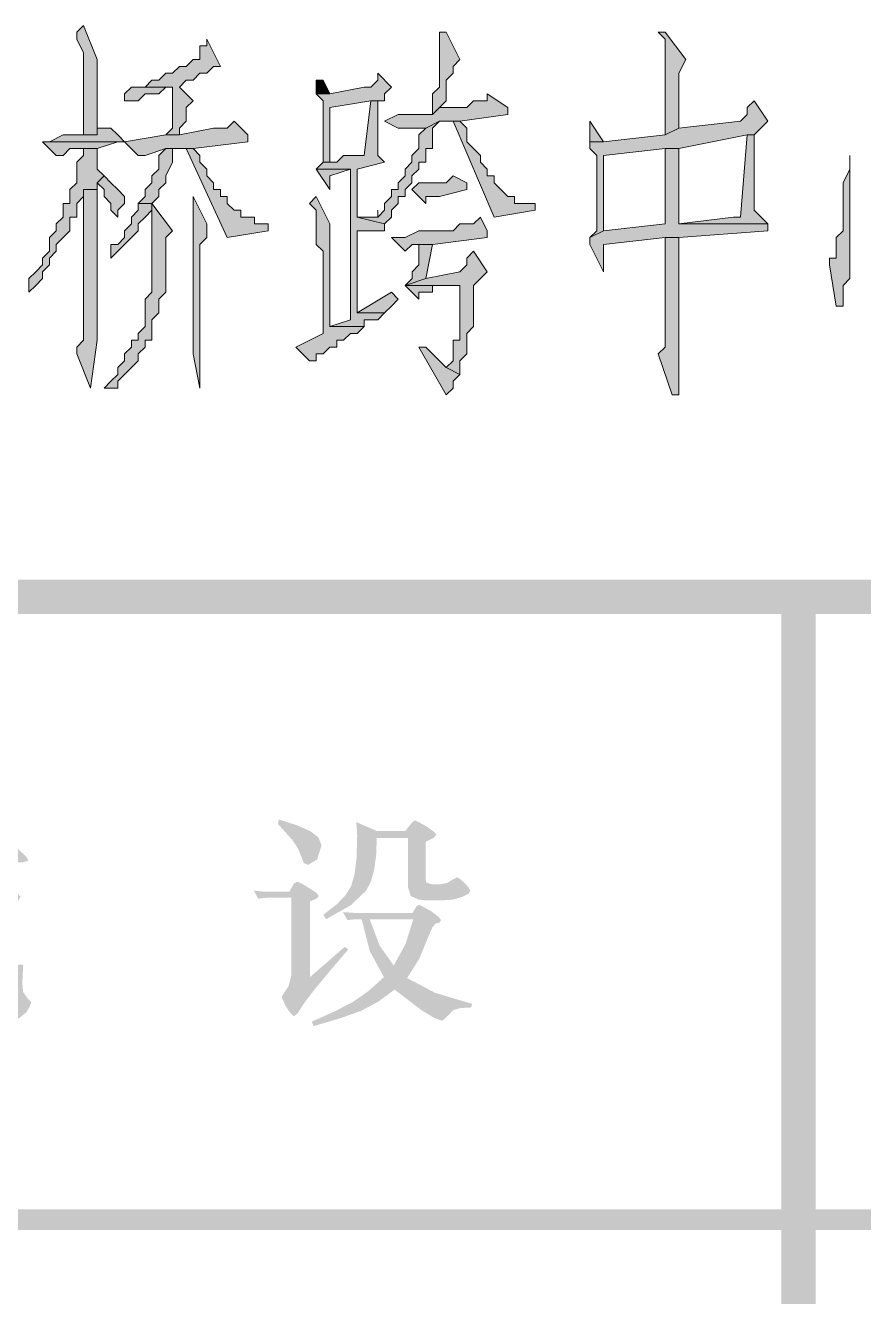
# Model space of a CAD drawing. Header units: millimetres. Extents: x 6 to 291, y 4 to 206.
# Drawn here: x 266.68 to 271.86, y 12.12 to 19.98 of the extents above; entities that cross this region are included whole.
import ezdxf

# ---------------------------------------------------------------- set-up
doc = ezdxf.new("R2010")
doc.units = ezdxf.units.MM
doc.layers.add('C00-00-00', color=7, linetype='Continuous')

msp = doc.modelspace()

# ---------------------------------------------------------------- hatches: boundary and pattern name
at = {"layer": 'C00-00-00'}
h = msp.add_hatch(color=256, dxfattribs=at)
h.dxf.hatch_style = 2
h.paths.add_polyline_path([(267.038674, 19.981338), (266.996341, 19.939005), (266.996341, 19.896672), (267.038674, 19.812005), (267.038674, 19.304005), (267.123341, 19.304005), (267.123341, 19.473338), (267.123341, 19.727338), (267.123341, 19.769672)])
h = msp.add_hatch(color=256, dxfattribs=at)
h.dxf.hatch_style = 2
h.paths.add_polyline_path([(267.80066, 19.89667), (267.80066, 19.854336), (267.758326, 19.854336), (267.758326, 19.812003), (267.758326, 19.76967), (267.715993, 19.76967), (267.67366, 19.727336), (267.631326, 19.727336), (267.588993, 19.685003), (267.54666, 19.685003), (267.504326, 19.64267), (267.461993, 19.64267), (267.41966, 19.600336), (267.377326, 19.600336), (267.588993, 19.600336), (267.588993, 19.51567), (267.588993, 19.473336), (267.588993, 19.38867), (267.588993, 19.346336), (267.54666, 19.304003), (267.631326, 19.304003), (267.631326, 19.346336), (267.67366, 19.38867), (267.67366, 19.431003), (267.67366, 19.473336), (267.715993, 19.51567), (267.631326, 19.600336), (267.67366, 19.64267), (267.715993, 19.64267), (267.758326, 19.685003), (267.80066, 19.685003), (267.842993, 19.727336), (267.885326, 19.727336)])
h = msp.add_hatch(color=256, dxfattribs=at)
h.dxf.hatch_style = 2
h.paths.add_polyline_path([(269.239994, 19.938996), (269.239994, 19.769663), (269.239994, 19.684996), (269.239994, 19.600329), (269.19766, 19.557996), (269.19766, 19.515663), (269.19766, 19.473329), (269.19766, 19.430996), (269.239994, 19.473329), (269.282327, 19.515663), (269.282327, 19.557996), (269.282327, 19.642663), (269.32466, 19.684996), (269.32466, 19.727329), (269.366994, 19.769663), (269.282327, 19.938996)])
h = msp.add_hatch(color=256, dxfattribs=at)
h.dxf.hatch_style = 2
h.paths.add_polyline_path([(270.637001, 19.938996), (270.594668, 19.938996), (270.637001, 19.896663), (270.637001, 19.854329), (270.637001, 19.811996), (270.637001, 19.303996), (270.721668, 19.346329), (270.721668, 19.473329), (270.721668, 19.515663), (270.721668, 19.642663), (270.721668, 19.684996), (270.764001, 19.769663)])
h = msp.add_hatch(color=256, dxfattribs=at)
h.dxf.hatch_style = 2
h.paths.add_polyline_path([(268.858993, 19.685006), (268.858993, 19.642673), (268.81666, 19.60034), (268.774326, 19.60034), (268.56266, 19.558006), (268.477993, 19.558006), (268.520326, 19.515673), (268.520326, 19.134673), (268.56266, 19.134673), (268.56266, 19.47334), (268.81666, 19.515673), (268.901326, 19.515673), (268.901326, 19.558006), (268.94366, 19.60034)])
h = msp.add_hatch(color=256, dxfattribs=at)
h.dxf.hatch_style = 2
h.paths.add_polyline_path([(267.377333, 19.600338), (267.334999, 19.600338), (267.292666, 19.558004), (267.292666, 19.515671), (267.334999, 19.515671), (267.377333, 19.515671), (267.419666, 19.558004), (267.461999, 19.558004), (267.504333, 19.558004), (267.546666, 19.600338), (267.588999, 19.600338)])
h = msp.add_hatch(color=256, dxfattribs=at)
h.dxf.hatch_style = 2
h.paths.add_polyline_path([(268.520335, 19.642664), (268.477992, 19.642664), (268.477992, 19.600338), (268.477992, 19.557995), (268.562661, 19.557995)])
h = msp.add_hatch(color=256, dxfattribs=at)
h.dxf.hatch_style = 2
h.paths.add_polyline_path([(268.901335, 19.515669), (268.816669, 19.515669), (268.774335, 19.177002), (268.732002, 19.177002), (268.647335, 19.177002), (268.605002, 19.134669), (268.520335, 19.134669), (268.478002, 19.092336), (268.689669, 19.092336), (268.689669, 18.161002), (268.562669, 18.118669), (268.774335, 18.118669), (268.774335, 18.161002), (268.859002, 18.161002), (268.901335, 18.203336), (268.732002, 18.203336), (268.732002, 18.711336), (268.901335, 18.711336), (268.901335, 18.753669), (268.732002, 18.796002), (268.732002, 19.092336), (268.901335, 19.134669), (268.859002, 19.177002), (268.859002, 19.261669), (268.859002, 19.346336), (268.859002, 19.515669)])
h = msp.add_hatch(color=256, dxfattribs=at)
h.dxf.hatch_style = 2
h.paths.add_polyline_path([(269.536326, 19.557995), (269.536326, 19.515662), (269.493992, 19.515662), (269.451659, 19.515662), (269.409326, 19.473329), (269.324659, 19.473329), (269.239992, 19.473329), (269.197659, 19.430995), (269.070659, 19.430995), (269.028326, 19.430995), (268.985992, 19.430995), (268.901326, 19.388662), (268.985992, 19.346329), (269.070659, 19.346329), (269.155326, 19.346329), (269.239992, 19.388662), (269.324659, 19.388662), (269.366992, 19.388662), (269.663326, 19.430995), (269.663326, 19.473329)])
h = msp.add_hatch(color=256, dxfattribs=at)
h.dxf.hatch_style = 2
h.paths.add_polyline_path([(271.187323, 19.515669), (271.14499, 19.473336), (271.14499, 19.431002), (271.102656, 19.388669), (270.721656, 19.346336), (270.63699, 19.304002), (270.25599, 19.261669), (270.171323, 19.261669), (270.171323, 19.219336), (270.213656, 19.177002), (270.213656, 18.711336), (270.171323, 18.669002), (270.25599, 18.711336), (270.25599, 18.753669), (270.25599, 19.177002), (270.63699, 19.219336), (270.721656, 19.219336), (271.14499, 19.304002), (271.187323, 19.304002), (271.229656, 19.346336), (271.27199, 19.388669)])
h = msp.add_hatch(color=256, dxfattribs=at)
h.dxf.hatch_style = 2
h.paths.add_polyline_path([(267.207996, 19.346332), (267.165662, 19.346332), (267.123329, 19.346332), (267.123329, 19.303999), (267.038662, 19.303999), (266.996329, 19.303999), (266.911662, 19.303999), (266.826996, 19.261665), (266.784662, 19.261665), (267.250329, 19.261665), (267.292662, 19.261665), (267.250329, 19.303999)])
h = msp.add_hatch(color=256, dxfattribs=at)
h.dxf.hatch_style = 2
h.paths.add_polyline_path([(267.969997, 19.388674), (267.927663, 19.346341), (267.88533, 19.346341), (267.842997, 19.346341), (267.63133, 19.304008), (267.546663, 19.304008), (267.292663, 19.261674), (267.37733, 19.177008), (267.419663, 19.177008), (267.546663, 19.219341), (267.63133, 19.219341), (267.715997, 19.219341), (268.054663, 19.261674), (268.054663, 19.304008)])
h = msp.add_hatch(color=256, dxfattribs=at)
h.dxf.hatch_style = 2
h.paths.add_polyline_path([(269.239994, 19.388674), (269.155327, 19.346341), (269.112994, 19.304008), (269.112994, 19.261674), (269.112994, 19.219341), (269.07066, 19.177008), (269.07066, 19.134674), (269.028327, 19.092341), (269.028327, 19.050008), (268.985994, 19.007674), (268.985994, 18.965341), (268.94366, 18.965341), (268.94366, 18.923008), (268.901327, 18.880674), (268.901327, 18.838341), (268.858994, 18.796008), (268.81666, 18.796008), (268.731994, 18.796008), (268.901327, 18.753674), (268.94366, 18.796008), (268.94366, 18.838341), (268.985994, 18.880674), (268.985994, 18.923008), (269.028327, 18.923008), (269.028327, 18.965341), (269.07066, 19.007674), (269.07066, 19.050008), (269.112994, 19.092341), (269.112994, 19.134674), (269.155327, 19.134674), (269.155327, 19.177008), (269.155327, 19.219341), (269.19766, 19.219341), (269.19766, 19.304008), (269.19766, 19.346341)])
h = msp.add_hatch(color=256, dxfattribs=at)
h.dxf.hatch_style = 2
h.paths.add_polyline_path([(269.367004, 19.388674), (269.324671, 19.388674), (269.578671, 18.796008), (269.832671, 18.838341), (269.832671, 18.880674), (269.790338, 18.880674), (269.748004, 18.880674), (269.705671, 18.880674), (269.705671, 18.923008), (269.663338, 18.923008), (269.621004, 18.965341), (269.578671, 19.007674), (269.578671, 19.050008), (269.536338, 19.050008), (269.536338, 19.092341), (269.494004, 19.134674), (269.494004, 19.177008), (269.451671, 19.219341), (269.409338, 19.261674), (269.409338, 19.346341)])
h = msp.add_hatch(color=256, dxfattribs=at)
h.dxf.hatch_style = 2
h.paths.add_polyline_path([(270.171332, 19.388674), (270.171332, 19.304008), (270.171332, 19.261674), (270.255999, 19.261674)])
h = msp.add_hatch(color=256, dxfattribs=at)
h.dxf.hatch_style = 2
h.paths.add_polyline_path([(271.187323, 19.304006), (271.14499, 19.304006), (271.102656, 18.796006), (271.060323, 18.796006), (270.721656, 18.753672), (271.27199, 18.753672), (271.187323, 18.838339), (271.187323, 18.880672), (271.187323, 18.965339)])
h = msp.add_hatch(color=256, dxfattribs=at)
h.dxf.hatch_style = 2
h.paths.add_polyline_path([(267.123327, 19.219337), (267.03866, 19.219337), (267.03866, 19.177004), (266.996327, 19.13467), (266.996327, 19.050004), (266.996327, 19.00767), (266.953994, 18.965337), (266.953994, 18.923004), (266.953994, 18.88067), (266.91166, 18.88067), (266.91166, 18.838337), (266.91166, 18.796004), (266.869327, 18.75367), (266.869327, 18.711337), (266.826994, 18.669004), (266.826994, 18.62667), (266.826994, 18.584337), (266.78466, 18.542004), (266.78466, 18.49967), (266.742327, 18.457337), (266.699994, 18.415004), (266.699994, 18.330337), (266.742327, 18.37267), (266.78466, 18.415004), (266.78466, 18.457337), (266.826994, 18.49967), (266.826994, 18.542004), (266.869327, 18.584337), (266.869327, 18.62667), (266.91166, 18.669004), (266.953994, 18.711337), (266.953994, 18.75367), (266.953994, 18.796004), (266.996327, 18.796004), (266.996327, 18.838337), (266.996327, 18.88067), (267.03866, 18.923004), (267.03866, 18.965337), (267.123327, 18.965337), (267.123327, 19.00767), (267.16566, 19.050004), (267.123327, 19.092337)])
h = msp.add_hatch(color=256, dxfattribs=at)
h.dxf.hatch_style = 2
h.paths.add_polyline_path([(266.784669, 19.261663), (266.869335, 19.176997), (266.911669, 19.176997), (266.954002, 19.21933), (267.038669, 19.21933), (267.123335, 19.21933), (267.250335, 19.261663)])
h = msp.add_hatch(color=256, dxfattribs=at)
h.dxf.hatch_style = 2
h.paths.add_polyline_path([(267.631339, 19.219337), (267.546672, 19.219337), (267.504339, 19.177004), (267.504339, 19.13467), (267.504339, 19.092337), (267.462005, 19.050004), (267.462005, 19.00767), (267.419672, 18.965337), (267.419672, 18.923004), (267.377339, 18.88067), (267.462005, 18.88067), (267.462005, 18.838337), (267.462005, 18.796004), (267.462005, 18.415004), (267.462005, 18.37267), (267.462005, 18.330337), (267.419672, 18.288004), (267.419672, 18.24567), (267.419672, 18.203337), (267.419672, 18.161004), (267.419672, 18.11867), (267.377339, 18.076337), (267.377339, 18.034004), (267.335005, 18.034004), (267.335005, 17.99167), (267.292672, 17.949337), (267.292672, 17.907004), (267.250339, 17.86467), (267.250339, 17.822337), (267.208005, 17.780004), (267.165672, 17.73767), (267.208005, 17.73767), (267.250339, 17.73767), (267.250339, 17.780004), (267.292672, 17.822337), (267.335005, 17.86467), (267.377339, 17.907004), (267.377339, 17.949337), (267.419672, 17.99167), (267.419672, 18.034004), (267.462005, 18.034004), (267.462005, 18.076337), (267.462005, 18.11867), (267.462005, 18.161004), (267.504339, 18.203337), (267.504339, 18.24567), (267.504339, 18.288004), (267.546672, 18.330337), (267.546672, 18.49967), (267.546672, 18.542004), (267.546672, 18.669004), (267.589005, 18.711337), (267.462005, 18.88067), (267.504339, 18.923004), (267.504339, 18.965337), (267.546672, 19.00767), (267.546672, 19.050004), (267.589005, 19.13467), (267.589005, 19.177004), (267.589005, 19.219337)])
h = msp.add_hatch(color=256, dxfattribs=at)
h.dxf.hatch_style = 2
h.paths.add_polyline_path([(267.716007, 19.219337), (267.673674, 19.219337), (267.927674, 18.669004), (268.181674, 18.711337), (268.181674, 18.75367), (268.13934, 18.75367), (268.097007, 18.75367), (268.097007, 18.796004), (268.054674, 18.796004), (268.01234, 18.796004), (268.01234, 18.838337), (267.970007, 18.838337), (267.927674, 18.88067), (267.927674, 18.923004), (267.88534, 18.923004), (267.88534, 18.965337), (267.843007, 18.965337), (267.843007, 19.00767), (267.800674, 19.050004), (267.800674, 19.092337), (267.75834, 19.13467), (267.75834, 19.177004)])
h = msp.add_hatch(color=256, dxfattribs=at)
h.dxf.hatch_style = 2
h.paths.add_polyline_path([(270.72167, 19.219337), (270.637003, 19.219337), (270.637003, 19.177004), (270.637003, 18.75367), (270.256003, 18.711337), (270.171337, 18.669004), (270.171337, 18.62667), (270.256003, 18.457337), (270.256003, 18.49967), (270.256003, 18.62667), (270.637003, 18.669004), (270.72167, 18.669004), (271.272003, 18.711337), (271.272003, 18.75367), (270.72167, 18.75367), (270.72167, 18.88067), (270.72167, 18.965337)])
h = msp.add_hatch(color=256, dxfattribs=at)
h.dxf.hatch_style = 2
h.paths.add_polyline_path([(271.779987, 19.176995), (271.779987, 19.134661), (271.779987, 19.092328), (271.737654, 19.007661), (271.737654, 18.838328), (271.737654, 18.795995), (271.737654, 18.711328), (271.69532, 18.668995), (271.69532, 18.626661), (271.69532, 18.584328), (271.69532, 18.541995), (271.652987, 18.541995), (271.652987, 18.499661), (271.69532, 18.245661), (271.737654, 18.245661), (271.737654, 18.330328), (271.737654, 18.372661), (271.779987, 18.414995), (271.779987, 18.457328), (271.779987, 18.499661), (271.779987, 18.541995), (271.779987, 18.584328), (271.779987, 18.626661)])
h = msp.add_hatch(color=256, dxfattribs=at)
h.dxf.hatch_style = 2
h.paths.add_polyline_path([(267.165669, 19.05), (267.123336, 19.007666), (267.165669, 18.965333), (267.165669, 18.923), (267.208003, 18.880666), (267.208003, 18.838333), (267.250336, 18.796), (267.250336, 18.838333), (267.292669, 18.880666), (267.292669, 18.923), (267.250336, 18.965333), (267.208003, 19.007666)])
h = msp.add_hatch(color=256, dxfattribs=at)
h.dxf.hatch_style = 2
h.paths.add_polyline_path([(268.477992, 19.092342), (268.562659, 18.965342), (268.562659, 19.050009), (268.689659, 19.092342)])
h = msp.add_hatch(color=256, dxfattribs=at)
h.dxf.hatch_style = 2
h.paths.add_polyline_path([(269.324662, 19.05), (269.282329, 19.007666), (269.239996, 19.007666), (269.112996, 19.007666), (269.070662, 18.965333), (269.155329, 18.880666), (269.155329, 18.923), (269.197662, 18.923), (269.239996, 18.923), (269.409329, 18.965333), (269.409329, 19.007666)])
h = msp.add_hatch(color=256, dxfattribs=at)
h.dxf.hatch_style = 2
h.paths.add_polyline_path([(267.123327, 18.965331), (267.03866, 18.965331), (267.03866, 18.880665), (267.03866, 18.033998), (266.996327, 17.991665), (266.996327, 17.949331), (267.080994, 17.737665), (267.123327, 18.033998)])
h = msp.add_hatch(color=256, dxfattribs=at)
h.dxf.hatch_style = 2
h.paths.add_polyline_path([(267.377333, 18.880663), (267.377333, 18.838329), (267.334999, 18.795996), (267.334999, 18.753663), (267.292666, 18.711329), (267.292666, 18.668996), (267.250333, 18.626663), (267.207999, 18.626663), (267.207999, 18.584329), (267.207999, 18.541996), (267.250333, 18.584329), (267.292666, 18.626663), (267.334999, 18.668996), (267.377333, 18.711329), (267.377333, 18.753663), (267.419666, 18.795996), (267.461999, 18.838329), (267.461999, 18.880663)])
h = msp.add_hatch(color=256, dxfattribs=at)
h.dxf.hatch_style = 2
h.paths.add_polyline_path([(267.716007, 18.923005), (267.716007, 18.880672), (267.716007, 18.796005), (267.716007, 17.991672), (267.716007, 17.949338), (267.75834, 17.737672), (267.75834, 17.991672), (267.75834, 18.626672), (267.800674, 18.669005), (267.800674, 18.753672)])
h = msp.add_hatch(color=256, dxfattribs=at)
h.dxf.hatch_style = 2
h.paths.add_polyline_path([(268.477992, 18.923005), (268.435659, 18.880672), (268.477992, 18.838338), (268.477992, 18.796005), (268.477992, 18.626672), (268.520326, 18.584338), (268.520326, 18.076338), (268.350992, 17.991672), (268.435659, 17.907005), (268.477992, 17.907005), (268.477992, 17.949338), (268.520326, 17.949338), (268.562659, 17.991672), (268.604992, 17.991672), (268.604992, 18.034005), (268.647326, 18.034005), (268.689659, 18.076338), (268.731992, 18.076338), (268.774326, 18.118672), (268.562659, 18.118672), (268.562659, 18.161005), (268.562659, 18.753672)])
h = msp.add_hatch(color=256, dxfattribs=at)
h.dxf.hatch_style = 2
h.paths.add_polyline_path([(268.858993, 18.838336), (268.858993, 18.79601)])
h = msp.add_hatch(color=256, dxfattribs=at)
h.dxf.hatch_style = 2
h.paths.add_polyline_path([(269.493999, 18.79601), (269.451666, 18.753677), (269.409333, 18.753677), (269.366999, 18.753677), (269.324666, 18.711343), (269.239999, 18.711343), (269.197666, 18.711343), (269.112999, 18.711343), (269.028333, 18.66901), (268.985999, 18.66901), (268.943666, 18.66901), (269.028333, 18.584343), (269.070666, 18.626677), (269.112999, 18.626677), (269.197666, 18.626677), (269.536333, 18.66901), (269.536333, 18.711343)])
h = msp.add_hatch(color=256, dxfattribs=at)
h.dxf.hatch_style = 2
h.paths.add_polyline_path([(270.72167, 18.668999), (270.637003, 18.668999), (270.637003, 18.584333), (270.637003, 18.033999), (270.637003, 17.991666), (270.59467, 17.949333), (270.679337, 17.695333), (270.72167, 17.695333), (270.72167, 18.033999), (270.72167, 18.160999), (270.72167, 18.245666)])
h = msp.add_hatch(color=256, dxfattribs=at)
h.dxf.hatch_style = 2
h.paths.add_polyline_path([(269.197667, 18.626673), (269.113001, 18.626673), (269.113001, 18.58434), (269.113001, 18.542006), (269.113001, 18.499673), (269.070667, 18.45734), (269.070667, 18.415006), (269.028334, 18.372673), (269.155334, 18.415006)])
h = msp.add_hatch(color=256, dxfattribs=at)
h.dxf.hatch_style = 2
h.paths.add_polyline_path([(269.451673, 18.584331), (269.40934, 18.541997), (269.40934, 18.499664), (269.367006, 18.457331), (269.15534, 18.414997), (269.02834, 18.372664), (269.367006, 18.372664), (269.367006, 18.203331), (269.367006, 18.160997), (269.367006, 18.033997), (269.324673, 18.033997), (269.324673, 17.991664), (269.324673, 17.949331), (269.324673, 17.906997), (269.28234, 17.864664), (269.367006, 17.822331), (269.367006, 17.864664), (269.367006, 17.906997), (269.40934, 17.949331), (269.40934, 17.991664), (269.40934, 18.033997), (269.40934, 18.076331), (269.451673, 18.118664), (269.451673, 18.287997), (269.451673, 18.330331), (269.451673, 18.372664), (269.494006, 18.414997), (269.53634, 18.457331)])
h = msp.add_hatch(color=256, dxfattribs=at)
h.dxf.hatch_style = 2
h.paths.add_polyline_path([(268.943661, 18.330341), (268.731998, 18.20333), (268.901335, 18.20333), (268.943661, 18.245672), (268.986004, 18.287999)])
h = msp.add_hatch(color=256, dxfattribs=at)
h.dxf.hatch_style = 2
h.paths.add_polyline_path([(269.02833, 18.372667), (269.112997, 18.288001), (269.112997, 18.330334), (269.15533, 18.330334), (269.197663, 18.330334), (269.197663, 18.372667), (269.28233, 18.372667), (269.324663, 18.372667), (269.366997, 18.372667)])
h = msp.add_hatch(color=256, dxfattribs=at)
h.dxf.hatch_style = 2
h.paths.add_polyline_path([(269.155341, 17.991666), (269.113008, 17.991666), (269.282341, 17.695333), (269.324674, 17.737666), (269.324674, 17.78), (269.367008, 17.822333), (269.282341, 17.864666)])
h = msp.add_hatch(color=256, dxfattribs=at)
h.dxf.hatch_style = 2
h.paths.add_polyline_path([(286.342664, 16.340669), (286.342664, 16.552333), (101.388337, 16.340669)])
h = msp.add_hatch(color=256, dxfattribs=at)
h.dxf.hatch_style = 2
h.paths.add_polyline_path([(286.342664, 16.552333), (101.388337, 16.340669), (101.388337, 16.552333)])
h = msp.add_hatch(color=256, dxfattribs=at)
h.dxf.hatch_style = 2
h.paths.add_polyline_path([(271.56834, 16.467664), (271.35666, 16.467664), (271.56834, 8.762999)])
h = msp.add_hatch(color=256, dxfattribs=at)
h.dxf.hatch_style = 2
h.paths.add_polyline_path([(271.35666, 16.467664), (271.56834, 8.762999), (271.35666, 8.762999)])
h = msp.add_hatch(color=256, dxfattribs=at)
h.dxf.hatch_style = 2
h.paths.add_polyline_path([(271.56834, 16.467664), (271.35666, 16.467664), (271.56834, 8.762999)])
h = msp.add_hatch(color=256, dxfattribs=at)
h.dxf.hatch_style = 2
h.paths.add_polyline_path([(271.35666, 16.467664), (271.56834, 8.762999), (271.35666, 8.762999)])
h = msp.add_hatch(color=256, dxfattribs=at)
h.paths.add_polyline_path([(266.180035, 14.849262), (266.483203, 14.849262), (266.538325, 14.931944), (266.554861, 14.942969), (266.581044, 14.92781), (266.632031, 14.887847), (266.681641, 14.841683), (266.698177, 14.816189), (266.665104, 14.805165), (266.157986, 14.805165), (266.062901, 14.659782), (265.943012, 14.518533), (265.920963, 14.540581), (266.040853, 14.785183), (266.135937, 15.091797), (266.224132, 15.047699), (266.262028, 15.027029), (266.279253, 15.014627), (266.290278, 14.99809), (266.268229, 14.987066), (266.235156, 14.953993), (266.211729, 14.911963)])
h.paths.add_polyline_path([(265.601259, 15.07526), (265.674467, 15.025823), (265.728038, 14.97742), (265.760939, 14.931083), (265.772135, 14.887847), (265.744575, 14.827213), (265.700477, 14.79414), (265.667404, 14.799653), (265.65638, 14.849262), (265.634331, 14.953993), (265.584722, 15.058724)])
h.paths.add_polyline_path([(266.047743, 14.413802), (266.047743, 14.463411), (266.044987, 14.551606), (266.042231, 14.623264), (266.124913, 14.595703), (266.162809, 14.580545), (266.180035, 14.573654), (266.191059, 14.56263), (266.180035, 14.550228), (266.152474, 14.529557), (266.152474, 14.457899), (266.257205, 14.507508), (266.257205, 14.579166), (266.254449, 14.68183), (266.251693, 14.755555), (266.350911, 14.722482), (266.378472, 14.707324), (266.389496, 14.700434), (266.356423, 14.672873), (266.356423, 14.551606), (266.477691, 14.606727), (266.499739, 14.650824), (266.521788, 14.667361), (266.539014, 14.660471), (266.57691, 14.645312), (266.632031, 14.612239), (266.648568, 14.590191), (266.636165, 14.56952), (266.598958, 14.540581), (266.587934, 14.342144), (266.580355, 14.244303), (266.57691, 14.187804), (266.554861, 14.138194), (266.499739, 14.099609), (266.455642, 14.077561), (266.439795, 14.083073), (266.428081, 14.105121), (266.400521, 14.149219), (266.356423, 14.182291), (266.356423, 14.171267), (266.356423, 14.105121), (266.361936, 14.061024), (266.356423, 14.05), (266.328863, 14.033463), (266.284766, 14.011415), (266.257205, 14.005903), (266.251693, 14.022439), (266.251693, 14.094097), (266.257205, 14.176779), (266.257205, 14.452387), (266.152474, 14.40829), (266.152474, 13.994878), (266.157297, 13.956293), (266.174522, 13.934245), (266.224132, 13.926665), (266.339887, 13.92322), (266.425584, 13.925201), (266.49216, 13.9308), (266.5391, 13.939498), (266.565885, 13.950781), (266.582422, 13.97593), (266.598958, 14.019683), (266.615495, 14.084106), (266.632031, 14.171267), (266.665104, 14.171267), (266.659592, 14.055512), (266.665104, 14.00039), (266.692665, 13.961805), (266.714713, 13.939757), (266.707134, 13.917708), (266.687153, 13.879123), (266.640988, 13.841227), (266.565885, 13.824002), (266.361936, 13.812977), (266.174522, 13.824002), (266.105621, 13.837093), (266.069792, 13.862587), (266.052566, 13.901172), (266.047743, 13.956293), (266.047743, 14.35868), (266.01467, 14.347656), (265.974018, 14.326296), (265.954036, 14.309071), (265.915451, 14.347656), (265.904427, 14.083073), (265.896159, 13.984543), (265.887891, 13.92322), (265.86033, 13.868099), (265.794184, 13.824002), (265.756288, 13.80402), (265.739062, 13.796441), (265.717014, 13.824002), (265.700477, 13.862587), (265.683941, 13.884635), (265.655691, 13.903928), (265.606771, 13.92322), (265.606771, 13.945269), (265.717014, 13.934245), (265.766623, 13.967318), (265.773944, 13.9904), (265.779715, 14.027951), (265.784452, 14.082039), (265.788672, 14.154731), (265.799696, 14.490972), (265.689453, 14.490972), (265.672228, 14.29598), (265.650868, 14.154731), (265.608838, 14.045866), (265.546137, 13.945269), (265.391797, 13.790929), (265.37526, 13.807465), (265.471723, 13.943202), (265.535113, 14.099609), (265.55363, 14.193574), (265.567497, 14.30976), (265.576195, 14.44765), (265.57921, 14.606727), (265.57921, 14.744531), (265.474479, 14.744531), (265.413845, 14.733507), (265.386285, 14.79414), (265.457943, 14.788628), (265.827257, 14.788628), (265.882378, 14.854774), (265.898915, 14.871311), (265.918896, 14.856152), (265.959548, 14.816189), (265.999512, 14.775537), (266.01467, 14.755555), (265.987109, 14.744531), (265.694965, 14.744531), (265.692209, 14.61913), (265.689453, 14.535069), (265.805208, 14.535069), (265.827257, 14.568142), (265.843793, 14.579166), (265.876866, 14.56263), (265.931988, 14.524045), (265.951969, 14.504063), (265.947835, 14.479259), (265.915451, 14.457899), (265.915451, 14.35868), (265.9375, 14.370394), (265.976085, 14.386241)])
h.paths.add_polyline_path([(266.356423, 14.496484), (266.356423, 14.209852), (266.422569, 14.198828), (266.455642, 14.220877), (266.46391, 14.267041), (266.472179, 14.35868), (266.483203, 14.557118)])
h = msp.add_hatch(color=256, dxfattribs=at)
h.paths.add_polyline_path([(268.24653, 15.069748), (268.357462, 15.033919), (268.439455, 14.99809), (268.491821, 14.958127), (268.511113, 14.909896), (268.483552, 14.821701), (268.428431, 14.788628), (268.40087, 14.799653), (268.384334, 14.84375), (268.367797, 14.884402), (268.334724, 14.937456), (268.241018, 15.042187)])
h.paths.add_polyline_path([(268.852867, 14.99809), (269.029255, 14.99809), (269.073353, 15.053212), (269.089889, 15.064236), (269.111249, 15.053212), (269.161547, 15.025651), (269.206333, 14.992578), (269.222181, 14.976041), (269.205644, 14.95606), (269.156035, 14.931944), (269.156035, 14.694922), (269.157413, 14.679763), (269.192553, 14.66805), (269.238717, 14.667361), (269.286949, 14.675629), (269.326912, 14.700434), (269.34896, 14.711458), (269.364808, 14.70319), (269.393057, 14.678385), (269.420618, 14.649446), (269.431643, 14.628776), (269.41924, 14.609483), (269.382033, 14.590191), (269.322778, 14.572965), (269.238717, 14.568142), (269.156724, 14.568831), (269.111938, 14.573654), (269.062328, 14.595703), (269.045792, 14.650824), (269.045792, 14.953993), (268.852867, 14.953993), (268.848732, 14.846592), (268.83633, 14.756244), (268.815659, 14.683467), (268.786721, 14.628776), (268.691636, 14.538514), (268.538674, 14.452387), (268.522137, 14.479948), (268.605509, 14.544716), (268.659941, 14.601215), (268.693703, 14.656337), (268.715063, 14.727995), (268.727465, 14.828591), (268.731599, 14.970529), (268.726087, 15.053212)])
h.paths.add_polyline_path([(268.676478, 14.264974), (268.557622, 14.126223), (268.465638, 14.01486), (268.400525, 13.929335), (268.362285, 13.868099), (268.340236, 13.851562), (268.312676, 13.879123), (268.287871, 13.917708), (268.263066, 13.97283), (268.307852, 14.038976), (268.3237, 14.105121), (268.3237, 14.584679), (268.16936, 14.584679), (268.11975, 14.579166), (268.092189, 14.628776), (268.152823, 14.623264), (268.312676, 14.623264), (268.340236, 14.672873), (268.362285, 14.683897), (268.387779, 14.672873), (268.433943, 14.645312), (268.478729, 14.616374), (268.494577, 14.595703), (268.479418, 14.579166), (268.439455, 14.56263), (268.439455, 14.094097), (268.654429, 14.28151)])
h.paths.add_polyline_path([(268.96311, 14.016927), (268.862513, 13.942513), (268.753648, 13.884635), (268.622045, 13.837782), (268.461504, 13.790929), (268.450479, 13.818489), (268.589661, 13.88119), (268.704038, 13.939757), (268.802568, 14.008659), (268.896964, 14.094097), (268.809458, 14.254638), (268.75916, 14.452387), (268.726087, 14.452387), (268.670965, 14.446875), (268.643405, 14.496484), (268.720575, 14.490972), (269.073353, 14.490972), (269.100913, 14.535069), (269.11745, 14.540581), (269.138809, 14.529557), (269.189108, 14.501996), (269.233894, 14.468234), (269.249742, 14.446875), (269.241473, 14.431716), (269.216669, 14.424826), (269.197376, 14.404156), (269.178084, 14.35868), (269.115383, 14.207096), (269.04028, 14.088585), (269.214602, 13.996256), (269.442667, 13.928732), (269.437155, 13.906684), (269.369631, 13.90255), (269.326912, 13.890147), (269.27179, 13.835026), (269.255254, 13.824002), (269.210467, 13.840538), (269.128474, 13.890147)])
h.paths.add_polyline_path([(268.957597, 14.165755), (269.030633, 14.298736), (269.078865, 14.452387), (268.808769, 14.452387), (268.870781, 14.2884)])
h = msp.add_hatch(color=256, dxfattribs=at)
h.dxf.hatch_style = 2
h.paths.add_polyline_path([(139.784669, 12.657674), (139.784669, 12.530663), (286.342664, 12.657674)])
h = msp.add_hatch(color=256, dxfattribs=at)
h.dxf.hatch_style = 2
h.paths.add_polyline_path([(139.784669, 12.530663), (286.342664, 12.657674), (286.342664, 12.530663)])
h = msp.add_hatch(color=256, dxfattribs=at)
h.dxf.hatch_style = 2
h.paths.add_polyline_path([(139.784669, 12.657674), (139.784669, 12.530663), (286.342664, 12.657674)])
h = msp.add_hatch(color=256, dxfattribs=at)
h.dxf.hatch_style = 2
h.paths.add_polyline_path([(139.784669, 12.530663), (286.342664, 12.657674), (286.342664, 12.530663)])

# ---------------------------------------------------------------- linework, layer by layer
at = {"layer": 'C00-00-00', "lineweight": 13}
for points in [[(267.038674, 19.981338), (266.996341, 19.939005), (266.996341, 19.896672), (267.038674, 19.812005), (267.038674, 19.304005), (267.123341, 19.304005), (267.123341, 19.473338), (267.123341, 19.727338), (267.123341, 19.769672)], [(267.80066, 19.89667), (267.80066, 19.854336), (267.758326, 19.854336), (267.758326, 19.812003), (267.758326, 19.76967), (267.715993, 19.76967), (267.67366, 19.727336), (267.631326, 19.727336), (267.588993, 19.685003), (267.54666, 19.685003), (267.504326, 19.64267), (267.461993, 19.64267), (267.41966, 19.600336), (267.377326, 19.600336), (267.588993, 19.600336), (267.588993, 19.51567), (267.588993, 19.473336), (267.588993, 19.38867), (267.588993, 19.346336), (267.54666, 19.304003), (267.631326, 19.304003), (267.631326, 19.346336), (267.67366, 19.38867), (267.67366, 19.431003), (267.67366, 19.473336), (267.715993, 19.51567), (267.631326, 19.600336), (267.67366, 19.64267), (267.715993, 19.64267), (267.758326, 19.685003), (267.80066, 19.685003), (267.842993, 19.727336), (267.885326, 19.727336)], [(269.239994, 19.938996), (269.239994, 19.769663), (269.239994, 19.684996), (269.239994, 19.600329), (269.19766, 19.557996), (269.19766, 19.515663), (269.19766, 19.473329), (269.19766, 19.430996), (269.239994, 19.473329), (269.282327, 19.515663), (269.282327, 19.557996), (269.282327, 19.642663), (269.32466, 19.684996), (269.32466, 19.727329), (269.366994, 19.769663), (269.282327, 19.938996)], [(270.637001, 19.938996), (270.594668, 19.938996), (270.637001, 19.896663), (270.637001, 19.854329), (270.637001, 19.811996), (270.637001, 19.303996), (270.721668, 19.346329), (270.721668, 19.473329), (270.721668, 19.515663), (270.721668, 19.642663), (270.721668, 19.684996), (270.764001, 19.769663)], [(268.858993, 19.685006), (268.858993, 19.642673), (268.81666, 19.60034), (268.774326, 19.60034), (268.56266, 19.558006), (268.477993, 19.558006), (268.520326, 19.515673), (268.520326, 19.134673), (268.56266, 19.134673), (268.56266, 19.47334), (268.81666, 19.515673), (268.901326, 19.515673), (268.901326, 19.558006), (268.94366, 19.60034)], [(267.377333, 19.600338), (267.334999, 19.600338), (267.292666, 19.558004), (267.292666, 19.515671), (267.334999, 19.515671), (267.377333, 19.515671), (267.419666, 19.558004), (267.461999, 19.558004), (267.504333, 19.558004), (267.546666, 19.600338), (267.588999, 19.600338)], [(268.520335, 19.642664), (268.477992, 19.642664), (268.477992, 19.600338), (268.477992, 19.557995), (268.562661, 19.557995)], [(268.901335, 19.515669), (268.816669, 19.515669), (268.774335, 19.177002), (268.732002, 19.177002), (268.647335, 19.177002), (268.605002, 19.134669), (268.520335, 19.134669), (268.478002, 19.092336), (268.689669, 19.092336), (268.689669, 18.161002), (268.562669, 18.118669), (268.774335, 18.118669), (268.774335, 18.161002), (268.859002, 18.161002), (268.901335, 18.203336), (268.732002, 18.203336), (268.732002, 18.711336), (268.901335, 18.711336), (268.901335, 18.753669), (268.732002, 18.796002), (268.732002, 19.092336), (268.901335, 19.134669), (268.859002, 19.177002), (268.859002, 19.261669), (268.859002, 19.346336), (268.859002, 19.515669)], [(269.536326, 19.557995), (269.536326, 19.515662), (269.493992, 19.515662), (269.451659, 19.515662), (269.409326, 19.473329), (269.324659, 19.473329), (269.239992, 19.473329), (269.197659, 19.430995), (269.070659, 19.430995), (269.028326, 19.430995), (268.985992, 19.430995), (268.901326, 19.388662), (268.985992, 19.346329), (269.070659, 19.346329), (269.155326, 19.346329), (269.239992, 19.388662), (269.324659, 19.388662), (269.366992, 19.388662), (269.663326, 19.430995), (269.663326, 19.473329)], [(271.187323, 19.515669), (271.14499, 19.473336), (271.14499, 19.431002), (271.102656, 19.388669), (270.721656, 19.346336), (270.63699, 19.304002), (270.25599, 19.261669), (270.171323, 19.261669), (270.171323, 19.219336), (270.213656, 19.177002), (270.213656, 18.711336), (270.171323, 18.669002), (270.25599, 18.711336), (270.25599, 18.753669), (270.25599, 19.177002), (270.63699, 19.219336), (270.721656, 19.219336), (271.14499, 19.304002), (271.187323, 19.304002), (271.229656, 19.346336), (271.27199, 19.388669)], [(267.207996, 19.346332), (267.165662, 19.346332), (267.123329, 19.346332), (267.123329, 19.303999), (267.038662, 19.303999), (266.996329, 19.303999), (266.911662, 19.303999), (266.826996, 19.261665), (266.784662, 19.261665), (267.250329, 19.261665), (267.292662, 19.261665), (267.250329, 19.303999)], [(267.969997, 19.388674), (267.927663, 19.346341), (267.88533, 19.346341), (267.842997, 19.346341), (267.63133, 19.304008), (267.546663, 19.304008), (267.292663, 19.261674), (267.37733, 19.177008), (267.419663, 19.177008), (267.546663, 19.219341), (267.63133, 19.219341), (267.715997, 19.219341), (268.054663, 19.261674), (268.054663, 19.304008)], [(269.239994, 19.388674), (269.155327, 19.346341), (269.112994, 19.304008), (269.112994, 19.261674), (269.112994, 19.219341), (269.07066, 19.177008), (269.07066, 19.134674), (269.028327, 19.092341), (269.028327, 19.050008), (268.985994, 19.007674), (268.985994, 18.965341), (268.94366, 18.965341), (268.94366, 18.923008), (268.901327, 18.880674), (268.901327, 18.838341), (268.858994, 18.796008), (268.81666, 18.796008), (268.731994, 18.796008), (268.901327, 18.753674), (268.94366, 18.796008), (268.94366, 18.838341), (268.985994, 18.880674), (268.985994, 18.923008), (269.028327, 18.923008), (269.028327, 18.965341), (269.07066, 19.007674), (269.07066, 19.050008), (269.112994, 19.092341), (269.112994, 19.134674), (269.155327, 19.134674), (269.155327, 19.177008), (269.155327, 19.219341), (269.19766, 19.219341), (269.19766, 19.304008), (269.19766, 19.346341)], [(269.367004, 19.388674), (269.324671, 19.388674), (269.578671, 18.796008), (269.832671, 18.838341), (269.832671, 18.880674), (269.790338, 18.880674), (269.748004, 18.880674), (269.705671, 18.880674), (269.705671, 18.923008), (269.663338, 18.923008), (269.621004, 18.965341), (269.578671, 19.007674), (269.578671, 19.050008), (269.536338, 19.050008), (269.536338, 19.092341), (269.494004, 19.134674), (269.494004, 19.177008), (269.451671, 19.219341), (269.409338, 19.261674), (269.409338, 19.346341)], [(270.171332, 19.388674), (270.171332, 19.304008), (270.171332, 19.261674), (270.255999, 19.261674)], [(271.187323, 19.304006), (271.14499, 19.304006), (271.102656, 18.796006), (271.060323, 18.796006), (270.721656, 18.753672), (271.27199, 18.753672), (271.187323, 18.838339), (271.187323, 18.880672), (271.187323, 18.965339)], [(267.123327, 19.219337), (267.03866, 19.219337), (267.03866, 19.177004), (266.996327, 19.13467), (266.996327, 19.050004), (266.996327, 19.00767), (266.953994, 18.965337), (266.953994, 18.923004), (266.953994, 18.88067), (266.91166, 18.88067), (266.91166, 18.838337), (266.91166, 18.796004), (266.869327, 18.75367), (266.869327, 18.711337), (266.826994, 18.669004), (266.826994, 18.62667), (266.826994, 18.584337), (266.78466, 18.542004), (266.78466, 18.49967), (266.742327, 18.457337), (266.699994, 18.415004), (266.699994, 18.330337), (266.742327, 18.37267), (266.78466, 18.415004), (266.78466, 18.457337), (266.826994, 18.49967), (266.826994, 18.542004), (266.869327, 18.584337), (266.869327, 18.62667), (266.91166, 18.669004), (266.953994, 18.711337), (266.953994, 18.75367), (266.953994, 18.796004), (266.996327, 18.796004), (266.996327, 18.838337), (266.996327, 18.88067), (267.03866, 18.923004), (267.03866, 18.965337), (267.123327, 18.965337), (267.123327, 19.00767), (267.16566, 19.050004), (267.123327, 19.092337)], [(266.784669, 19.261663), (266.869335, 19.176997), (266.911669, 19.176997), (266.954002, 19.21933), (267.038669, 19.21933), (267.123335, 19.21933), (267.250335, 19.261663)], [(267.631339, 19.219337), (267.546672, 19.219337), (267.504339, 19.177004), (267.504339, 19.13467), (267.504339, 19.092337), (267.462005, 19.050004), (267.462005, 19.00767), (267.419672, 18.965337), (267.419672, 18.923004), (267.377339, 18.88067), (267.462005, 18.88067), (267.462005, 18.838337), (267.462005, 18.796004), (267.462005, 18.415004), (267.462005, 18.37267), (267.462005, 18.330337), (267.419672, 18.288004), (267.419672, 18.24567), (267.419672, 18.203337), (267.419672, 18.161004), (267.419672, 18.11867), (267.377339, 18.076337), (267.377339, 18.034004), (267.335005, 18.034004), (267.335005, 17.99167), (267.292672, 17.949337), (267.292672, 17.907004), (267.250339, 17.86467), (267.250339, 17.822337), (267.208005, 17.780004), (267.165672, 17.73767), (267.208005, 17.73767), (267.250339, 17.73767), (267.250339, 17.780004), (267.292672, 17.822337), (267.335005, 17.86467), (267.377339, 17.907004), (267.377339, 17.949337), (267.419672, 17.99167), (267.419672, 18.034004), (267.462005, 18.034004), (267.462005, 18.076337), (267.462005, 18.11867), (267.462005, 18.161004), (267.504339, 18.203337), (267.504339, 18.24567), (267.504339, 18.288004), (267.546672, 18.330337), (267.546672, 18.49967), (267.546672, 18.542004), (267.546672, 18.669004), (267.589005, 18.711337), (267.462005, 18.88067), (267.504339, 18.923004), (267.504339, 18.965337), (267.546672, 19.00767), (267.546672, 19.050004), (267.589005, 19.13467), (267.589005, 19.177004), (267.589005, 19.219337)], [(267.716007, 19.219337), (267.673674, 19.219337), (267.927674, 18.669004), (268.181674, 18.711337), (268.181674, 18.75367), (268.13934, 18.75367), (268.097007, 18.75367), (268.097007, 18.796004), (268.054674, 18.796004), (268.01234, 18.796004), (268.01234, 18.838337), (267.970007, 18.838337), (267.927674, 18.88067), (267.927674, 18.923004), (267.88534, 18.923004), (267.88534, 18.965337), (267.843007, 18.965337), (267.843007, 19.00767), (267.800674, 19.050004), (267.800674, 19.092337), (267.75834, 19.13467), (267.75834, 19.177004)], [(270.72167, 19.219337), (270.637003, 19.219337), (270.637003, 19.177004), (270.637003, 18.75367), (270.256003, 18.711337), (270.171337, 18.669004), (270.171337, 18.62667), (270.256003, 18.457337), (270.256003, 18.49967), (270.256003, 18.62667), (270.637003, 18.669004), (270.72167, 18.669004), (271.272003, 18.711337), (271.272003, 18.75367), (270.72167, 18.75367), (270.72167, 18.88067), (270.72167, 18.965337)], [(271.779987, 19.176995), (271.779987, 19.134661), (271.779987, 19.092328), (271.737654, 19.007661), (271.737654, 18.838328), (271.737654, 18.795995), (271.737654, 18.711328), (271.69532, 18.668995), (271.69532, 18.626661), (271.69532, 18.584328), (271.69532, 18.541995), (271.652987, 18.541995), (271.652987, 18.499661), (271.69532, 18.245661), (271.737654, 18.245661), (271.737654, 18.330328), (271.737654, 18.372661), (271.779987, 18.414995), (271.779987, 18.457328), (271.779987, 18.499661), (271.779987, 18.541995), (271.779987, 18.584328), (271.779987, 18.626661)], [(267.165669, 19.05), (267.123336, 19.007666), (267.165669, 18.965333), (267.165669, 18.923), (267.208003, 18.880666), (267.208003, 18.838333), (267.250336, 18.796), (267.250336, 18.838333), (267.292669, 18.880666), (267.292669, 18.923), (267.250336, 18.965333), (267.208003, 19.007666)], [(268.477992, 19.092342), (268.562659, 18.965342), (268.562659, 19.050009), (268.689659, 19.092342)], [(269.324662, 19.05), (269.282329, 19.007666), (269.239996, 19.007666), (269.112996, 19.007666), (269.070662, 18.965333), (269.155329, 18.880666), (269.155329, 18.923), (269.197662, 18.923), (269.239996, 18.923), (269.409329, 18.965333), (269.409329, 19.007666)], [(267.123327, 18.965331), (267.03866, 18.965331), (267.03866, 18.880665), (267.03866, 18.033998), (266.996327, 17.991665), (266.996327, 17.949331), (267.080994, 17.737665), (267.123327, 18.033998)], [(267.377333, 18.880663), (267.377333, 18.838329), (267.334999, 18.795996), (267.334999, 18.753663), (267.292666, 18.711329), (267.292666, 18.668996), (267.250333, 18.626663), (267.207999, 18.626663), (267.207999, 18.584329), (267.207999, 18.541996), (267.250333, 18.584329), (267.292666, 18.626663), (267.334999, 18.668996), (267.377333, 18.711329), (267.377333, 18.753663), (267.419666, 18.795996), (267.461999, 18.838329), (267.461999, 18.880663)], [(267.716007, 18.923005), (267.716007, 18.880672), (267.716007, 18.796005), (267.716007, 17.991672), (267.716007, 17.949338), (267.75834, 17.737672), (267.75834, 17.991672), (267.75834, 18.626672), (267.800674, 18.669005), (267.800674, 18.753672)], [(268.477992, 18.923005), (268.435659, 18.880672), (268.477992, 18.838338), (268.477992, 18.796005), (268.477992, 18.626672), (268.520326, 18.584338), (268.520326, 18.076338), (268.350992, 17.991672), (268.435659, 17.907005), (268.477992, 17.907005), (268.477992, 17.949338), (268.520326, 17.949338), (268.562659, 17.991672), (268.604992, 17.991672), (268.604992, 18.034005), (268.647326, 18.034005), (268.689659, 18.076338), (268.731992, 18.076338), (268.774326, 18.118672), (268.562659, 18.118672), (268.562659, 18.161005), (268.562659, 18.753672)], [(268.858993, 18.838336), (268.858993, 18.79601)], [(269.493999, 18.79601), (269.451666, 18.753677), (269.409333, 18.753677), (269.366999, 18.753677), (269.324666, 18.711343), (269.239999, 18.711343), (269.197666, 18.711343), (269.112999, 18.711343), (269.028333, 18.66901), (268.985999, 18.66901), (268.943666, 18.66901), (269.028333, 18.584343), (269.070666, 18.626677), (269.112999, 18.626677), (269.197666, 18.626677), (269.536333, 18.66901), (269.536333, 18.711343)], [(270.72167, 18.668999), (270.637003, 18.668999), (270.637003, 18.584333), (270.637003, 18.033999), (270.637003, 17.991666), (270.59467, 17.949333), (270.679337, 17.695333), (270.72167, 17.695333), (270.72167, 18.033999), (270.72167, 18.160999), (270.72167, 18.245666)], [(269.197667, 18.626673), (269.113001, 18.626673), (269.113001, 18.58434), (269.113001, 18.542006), (269.113001, 18.499673), (269.070667, 18.45734), (269.070667, 18.415006), (269.028334, 18.372673), (269.155334, 18.415006)], [(269.451673, 18.584331), (269.40934, 18.541997), (269.40934, 18.499664), (269.367006, 18.457331), (269.15534, 18.414997), (269.02834, 18.372664), (269.367006, 18.372664), (269.367006, 18.203331), (269.367006, 18.160997), (269.367006, 18.033997), (269.324673, 18.033997), (269.324673, 17.991664), (269.324673, 17.949331), (269.324673, 17.906997), (269.28234, 17.864664), (269.367006, 17.822331), (269.367006, 17.864664), (269.367006, 17.906997), (269.40934, 17.949331), (269.40934, 17.991664), (269.40934, 18.033997), (269.40934, 18.076331), (269.451673, 18.118664), (269.451673, 18.287997), (269.451673, 18.330331), (269.451673, 18.372664), (269.494006, 18.414997), (269.53634, 18.457331)], [(268.943661, 18.330341), (268.731998, 18.20333), (268.901335, 18.20333), (268.943661, 18.245672), (268.986004, 18.287999)], [(269.02833, 18.372667), (269.112997, 18.288001), (269.112997, 18.330334), (269.15533, 18.330334), (269.197663, 18.330334), (269.197663, 18.372667), (269.28233, 18.372667), (269.324663, 18.372667), (269.366997, 18.372667)], [(269.155341, 17.991666), (269.113008, 17.991666), (269.282341, 17.695333), (269.324674, 17.737666), (269.324674, 17.78), (269.367008, 17.822333), (269.282341, 17.864666)]]:
    msp.add_lwpolyline(points, close=True, dxfattribs=at)

doc.saveas('drawing.dxf')
